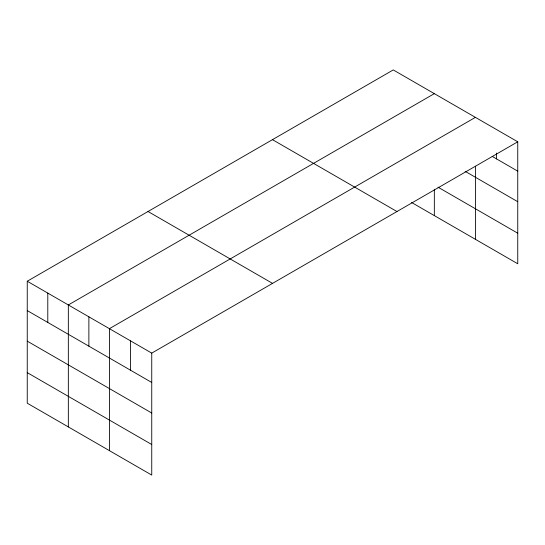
<?xml version="1.0" encoding="UTF-8"?>
<svg xmlns="http://www.w3.org/2000/svg" width="545" height="545" viewBox="0 0 545 545"><rect width="100%" height="100%" fill="white"/><g stroke="black" fill="none" stroke-linecap="round" stroke-linejoin="round"><path stroke-width="0.82" d="M27.25 281.234L151.748 353.112L151.748 475.077L27.25 403.198L27.25 281.234L393.252 69.924L517.75 141.802L517.75 263.766L411.591 202.481M434.338 93.645L68.336 304.948L68.336 426.919M475.417 117.359L109.422 328.669L109.422 450.64M151.748 353.112L517.75 141.802M492.203 156.401L517.75 171.15M465.151 171.341L517.75 201.711M438.003 187.167L517.75 233.206M272.473 139.656L396.971 211.535M148.029 211.501L272.527 283.38M27.25 310.582L151.748 382.461M27.25 341.143L151.748 413.021M27.25 372.637L151.748 444.516M496.584 153.056L496.584 158.929M475.417 166.239L475.417 239.33M434.338 189.292L434.338 215.609M130.582 340.891L130.582 370.239M88.876 316.809L88.876 346.157M47.79 293.087L47.79 322.436"/></g></svg>
